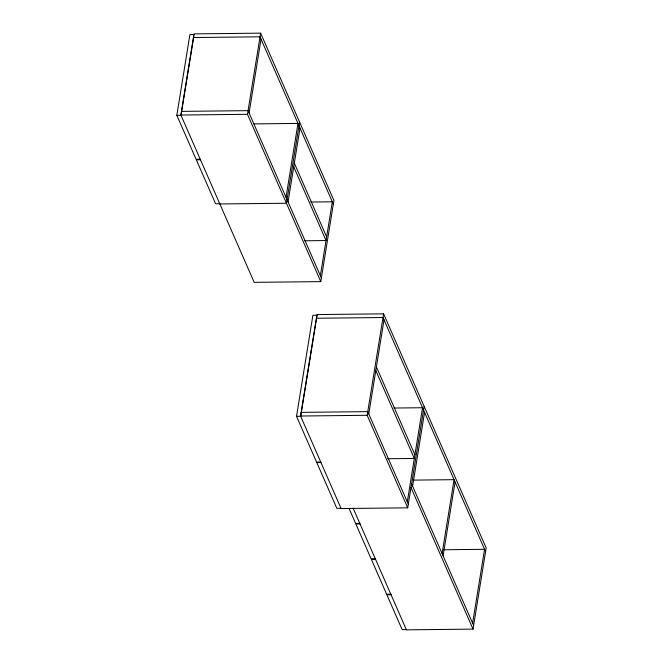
<?xml version="1.0" encoding="UTF-8"?>
<svg xmlns="http://www.w3.org/2000/svg" width="663" height="663" viewBox="0 0 663 663"><rect width="100%" height="100%" fill="white"/><g stroke="black" fill="none" stroke-linecap="round" stroke-linejoin="round"><path stroke-width="0.99" d="M200.251 159.244L196.091 159.294L176.83 115.337L189.908 34.592L194.077 34.551M180.883 115.039L194.027 33.888L260.625 33.15L333.92 200.466L320.784 281.618L254.186 282.347L180.883 115.039L247.481 114.301L320.784 281.618M193.911 35.57L180.999 115.296L176.83 115.337M247.481 114.301L260.625 33.15M249.089 112.967L261.048 39.117M286.018 197.267L297.977 123.417L253.921 123.906M299.585 122.083L286.441 203.234L219.843 203.972M288.049 201.9L300.007 128.05M296.527 416.331L312.886 315.298L317.055 315.248L300.687 416.281L296.527 416.331L316.574 462.086L320.735 462.036M320.353 275.642L332.32 201.801L310.806 202.041M424.138 406.394L407.712 507.825L341.113 508.562L300.579 416.024L317.005 314.585L383.604 313.856L486.17 547.961L473.026 629.112L406.427 629.85L353.089 508.098M407.712 507.825L367.169 415.287L383.604 313.856M368.777 413.952L384.026 319.823M407.289 501.858L422.538 407.728L393.847 408.043M412.601 486.203L424.569 412.361M442.097 553.514L454.056 479.672L413.074 480.128M443.108 555.834L455.067 481.984M472.603 623.145L484.562 549.304L443.58 549.751M193.439 37.534L260.029 36.805L333.332 204.113M181.471 111.384L248.07 110.646L321.373 277.963M200.475 159.758L196.314 159.808L215.574 203.756L219.735 203.715M304.524 240.785L326.039 240.545L293.734 166.803M316.417 318.24L383.007 317.502L485.573 551.616M301.168 412.369L367.766 411.64L408.3 504.178M300.579 416.024L367.169 415.287M387.681 458.738L414.317 458.448L375.805 370.542M320.958 462.55L316.798 462.6L336.845 508.355L341.006 508.306M359.794 523.414L355.633 523.455L349.028 508.372M360.026 523.927L355.857 523.969L371.139 558.851L375.299 558.81M375.531 559.323L371.363 559.365L386.645 594.247L390.805 594.197M391.037 594.711L386.869 594.761L402.151 629.635L406.311 629.593M294.322 163.148L326.635 236.898M376.402 366.888L414.914 454.793M411.59 483.891L473.614 625.466M411.002 487.537L473.026 629.112"/></g></svg>
